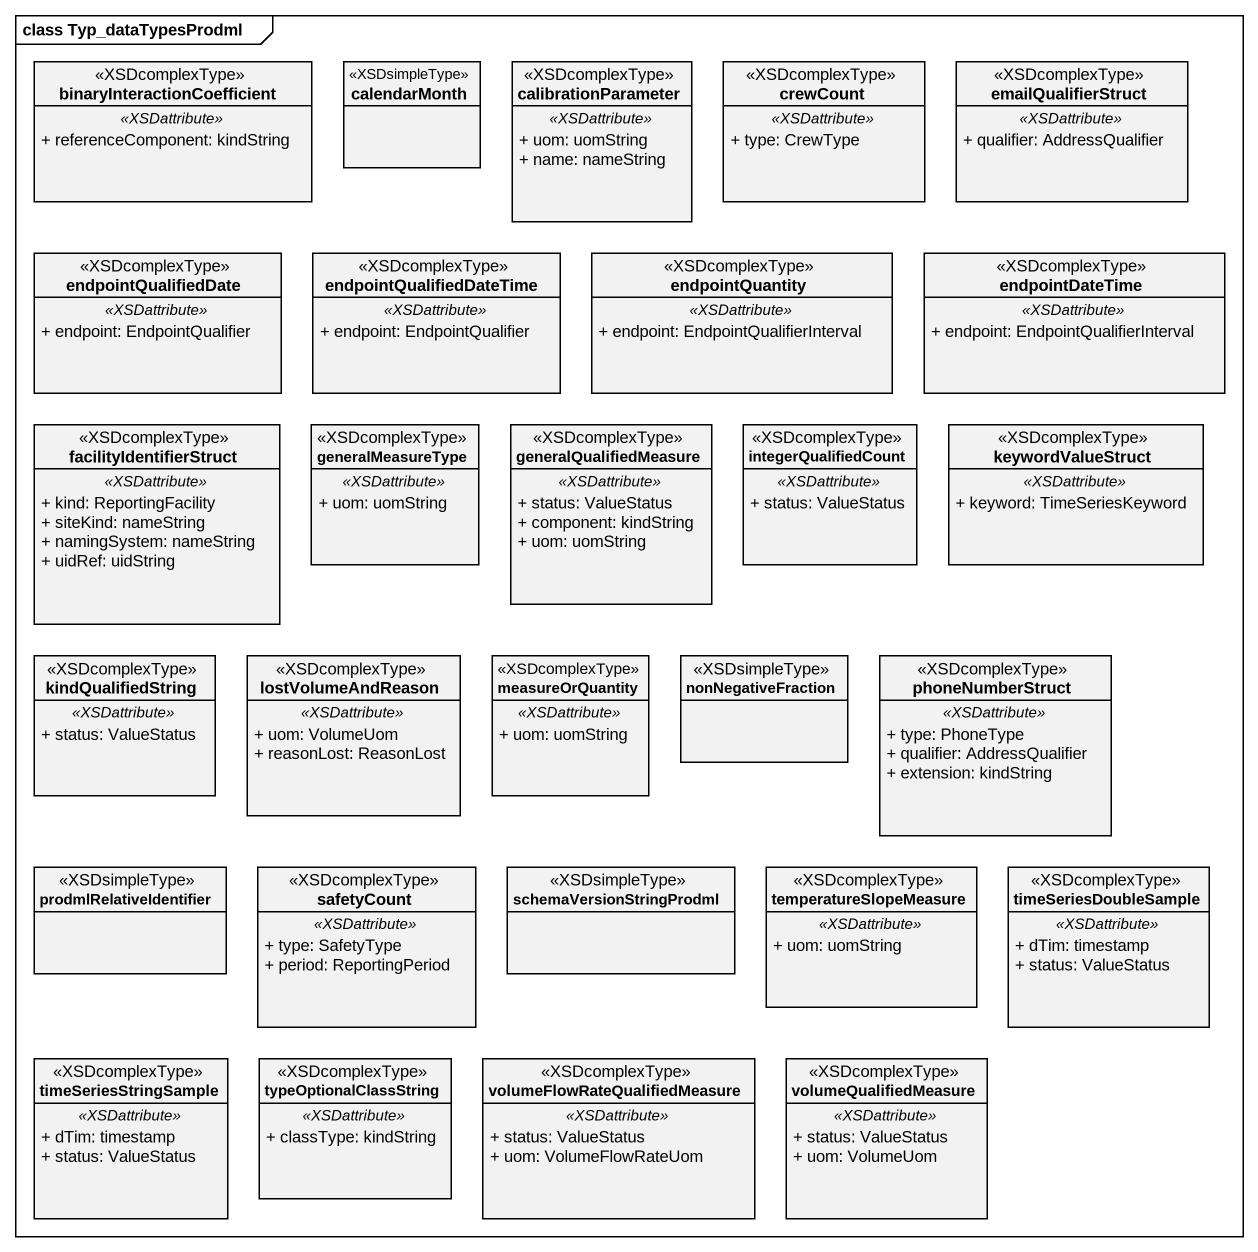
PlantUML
@startuml
mainframe class Typ_dataTypesProdml
hide circle
hide empty members
skinparam classAttributeIconSize 0
class binaryInteractionCoefficient <<XSDcomplexType>> {
  .. <<XSDattribute>> ..
  + referenceComponent: kindString
}
class calendarMonth <<XSDsimpleType>>
class calibrationParameter <<XSDcomplexType>> {
  .. <<XSDattribute>> ..
  + uom: uomString
  + name: nameString
}
class crewCount <<XSDcomplexType>> {
  .. <<XSDattribute>> ..
  + type: CrewType
}
class emailQualifierStruct <<XSDcomplexType>> {
  .. <<XSDattribute>> ..
  + qualifier: AddressQualifier
}
class endpointQualifiedDate <<XSDcomplexType>> {
  .. <<XSDattribute>> ..
  + endpoint: EndpointQualifier
}
class endpointQualifiedDateTime <<XSDcomplexType>> {
  .. <<XSDattribute>> ..
  + endpoint: EndpointQualifier
}
class endpointQuantity <<XSDcomplexType>> {
  .. <<XSDattribute>> ..
  + endpoint: EndpointQualifierInterval
}
class endpointDateTime <<XSDcomplexType>> {
  .. <<XSDattribute>> ..
  + endpoint: EndpointQualifierInterval
}
class facilityIdentifierStruct <<XSDcomplexType>> {
  .. <<XSDattribute>> ..
  + kind: ReportingFacility
  + siteKind: nameString
  + namingSystem: nameString
  + uidRef: uidString
}
class generalMeasureType <<XSDcomplexType>> {
  .. <<XSDattribute>> ..
  + uom: uomString
}
class generalQualifiedMeasure <<XSDcomplexType>> {
  .. <<XSDattribute>> ..
  + status: ValueStatus
  + component: kindString
  + uom: uomString
}
class integerQualifiedCount <<XSDcomplexType>> {
  .. <<XSDattribute>> ..
  + status: ValueStatus
}
class keywordValueStruct <<XSDcomplexType>> {
  .. <<XSDattribute>> ..
  + keyword: TimeSeriesKeyword
}
class kindQualifiedString <<XSDcomplexType>> {
  .. <<XSDattribute>> ..
  + status: ValueStatus
}
class lostVolumeAndReason <<XSDcomplexType>> {
  .. <<XSDattribute>> ..
  + uom: VolumeUom
  + reasonLost: ReasonLost
}
class measureOrQuantity <<XSDcomplexType>> {
  .. <<XSDattribute>> ..
  + uom: uomString
}
class nonNegativeFraction <<XSDsimpleType>>
class phoneNumberStruct <<XSDcomplexType>> {
  .. <<XSDattribute>> ..
  + type: PhoneType
  + qualifier: AddressQualifier
  + extension: kindString
}
class prodmlRelativeIdentifier <<XSDsimpleType>>
class safetyCount <<XSDcomplexType>> {
  .. <<XSDattribute>> ..
  + type: SafetyType
  + period: ReportingPeriod
}
class schemaVersionStringProdml <<XSDsimpleType>>
class temperatureSlopeMeasure <<XSDcomplexType>> {
  .. <<XSDattribute>> ..
  + uom: uomString
}
class timeSeriesDoubleSample <<XSDcomplexType>> {
  .. <<XSDattribute>> ..
  + dTim: timestamp
  + status: ValueStatus
}
class timeSeriesStringSample <<XSDcomplexType>> {
  .. <<XSDattribute>> ..
  + dTim: timestamp
  + status: ValueStatus
}
class typeOptionalClassString <<XSDcomplexType>> {
  .. <<XSDattribute>> ..
  + classType: kindString
}
class "volumeFlowRateQualifiedMeasure" as volumeFlowRateQualifiedMeasu <<XSDcomplexType>> {
  .. <<XSDattribute>> ..
  + status: ValueStatus
  + uom: VolumeFlowRateUom
}
class volumeQualifiedMeasure <<XSDcomplexType>> {
  .. <<XSDattribute>> ..
  + status: ValueStatus
  + uom: VolumeUom
}
@enduml
